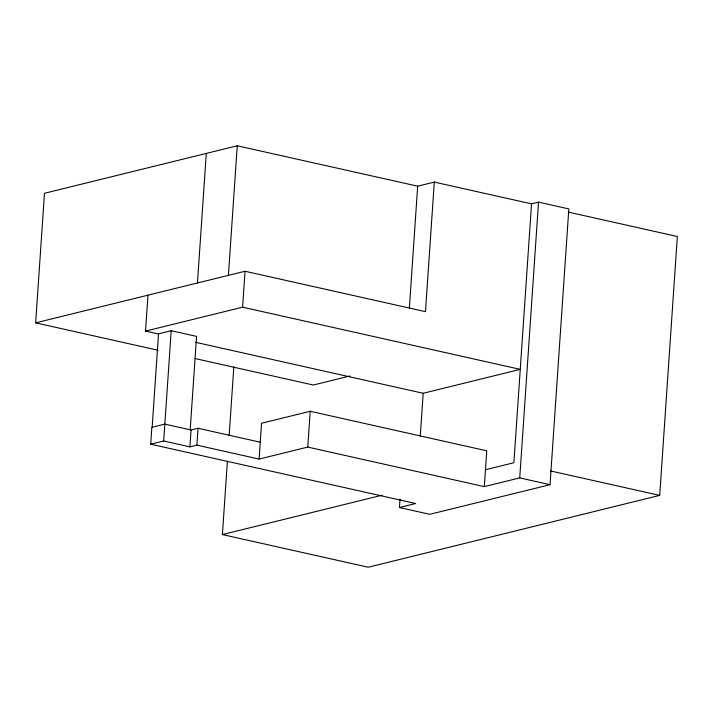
<?xml version="1.0" encoding="UTF-8"?>
<svg xmlns="http://www.w3.org/2000/svg" width="713" height="713" viewBox="0 0 713 713"><rect width="100%" height="100%" fill="white"/><g stroke="black" fill="none" stroke-linecap="round" stroke-linejoin="round"><path stroke-width="1.07" d="M158.215 350.297L35.65 322.846L44.482 193.285L237.251 145.782L417.675 186.182L434.297 182.091L531.541 203.865L538.529 202.136L568.831 208.927L550.035 484.68L429.743 514.314L399.44 507.531L400.02 499.091M158.544 334.023L145.523 331.108L147.974 295.173M399.44 507.531L415.679 503.53L150.701 444.199L151.851 427.328L164.837 424.128L191.057 429.992L198.045 428.272L260.263 442.203M152.154 427.247L158.527 333.827L171.2 330.707L196.565 336.384L190.193 429.805M150.701 444.199L163.687 440.999L171.2 330.707M197.456 282.981L206.289 153.411M163.687 440.999L189.899 446.873L191.057 429.992M189.899 446.873L196.895 445.144L198.045 428.272M228.418 275.352L237.251 145.782M568.314 212.1L677.35 236.511L659.703 495.392L368.211 567.218L222.403 534.572L227.402 461.24M229.14 435.679L233.837 366.794M145.523 331.108L242.589 307.187L245.04 271.252L425.465 311.652L434.297 182.091M259.113 459.074L261.546 423.272L310.208 411.285L486.756 450.812L484.314 486.623L307.766 447.087L259.113 459.074L196.895 445.144M307.766 447.087L310.208 411.285M409.369 307.998L417.675 186.182M420.269 436.124L423.192 393.282L520.258 369.361L242.589 307.187M531.541 203.865L513.886 462.746L485.464 469.742M484.314 486.623L519.732 477.888L538.529 202.136M35.65 322.846L245.04 271.252M350.038 375.974L313.319 385.029L195.095 358.55M222.403 534.572L382.23 495.187M195.415 342.276L423.192 393.282M550.668 470.981L659.703 495.392M519.732 477.888L550.035 484.68"/></g></svg>
